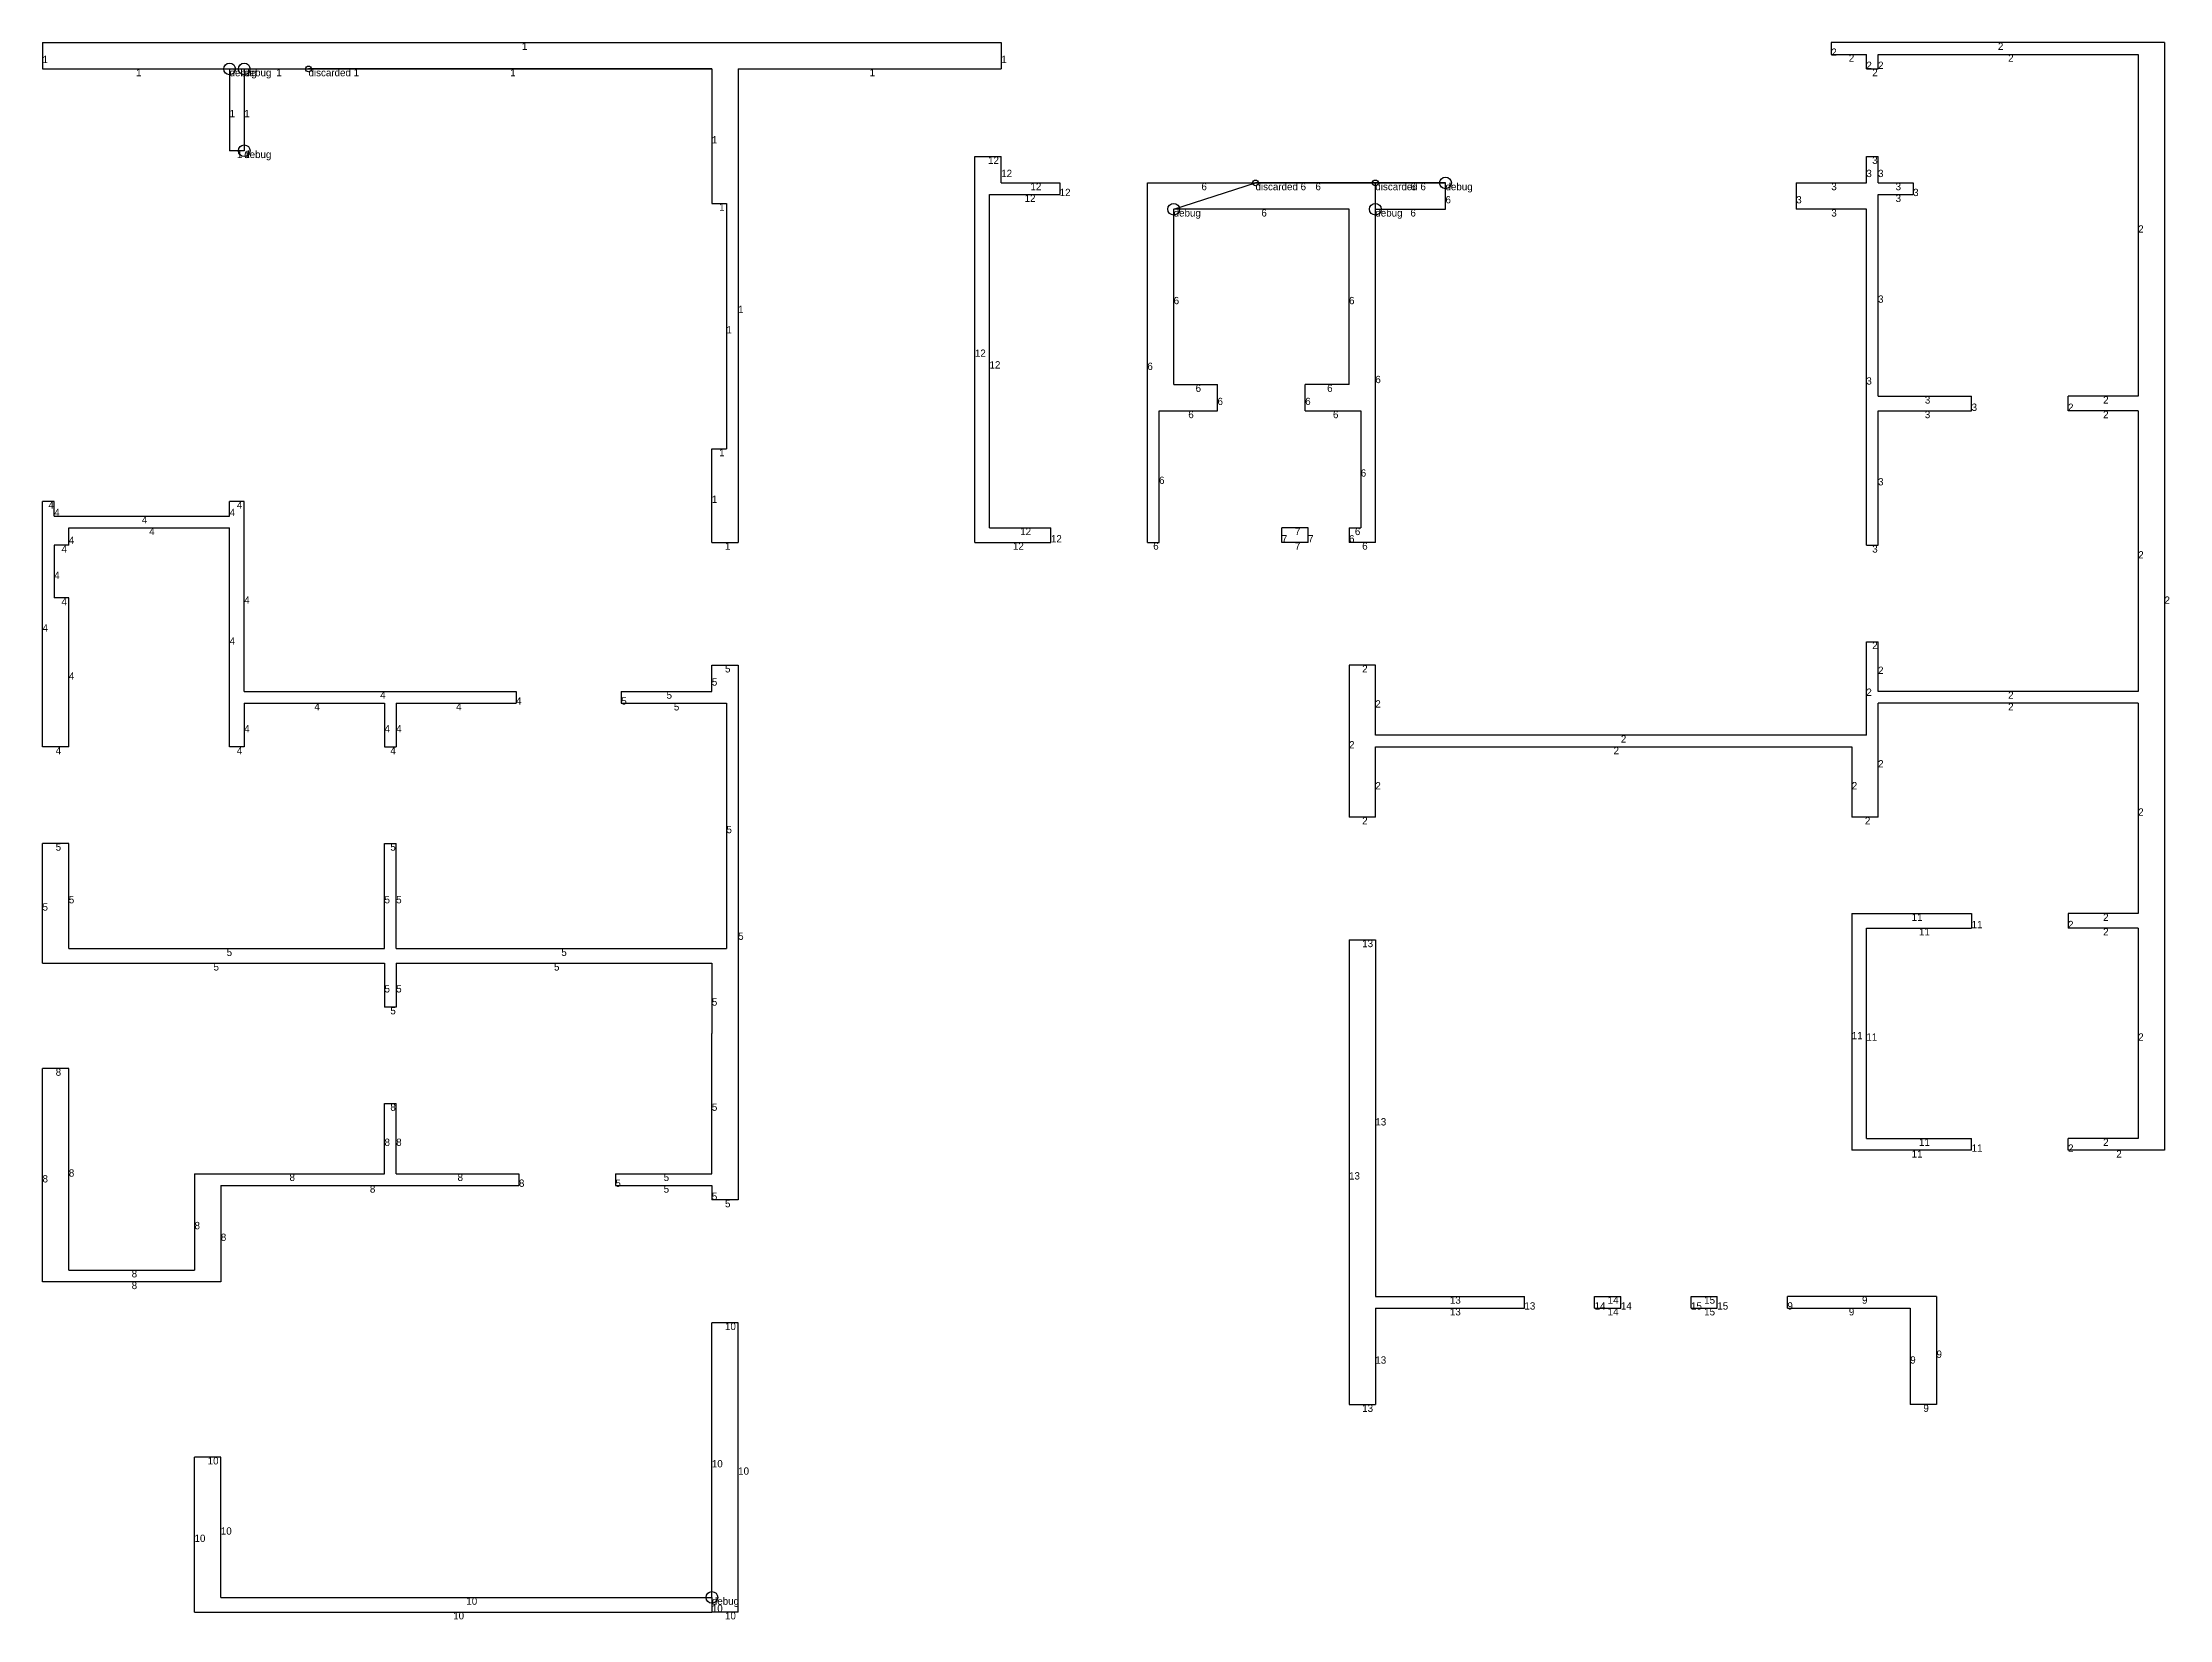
# Model space of a CAD drawing. Header units: metres. Extents: x 160 to 888, y 424 to 964.
import ezdxf

# ---------------------------------------------------------------- set-up
doc = ezdxf.new("R2010")
doc.units = ezdxf.units.M
doc.layers.add('WALL_DEBUG', color=7, linetype='Continuous')

msp = doc.modelspace()

# ---------------------------------------------------------------- linework, layer by layer
at = {"layer": 'debug', "color": 2}
for centre in [(224, 955), (224, 955), (229, 955), (229, 927), (640, 916), (640, 916), (640, 916), (640, 916), (640, 916), (640, 916), (547, 907), (547, 907), (547, 907), (547, 907), (547, 907), (547, 907), (616, 907), (616, 907), (616, 907), (616, 907), (616, 907), (616, 907), (389, 432)]:
    msp.add_circle(centre, 2, dxfattribs=at)
at = {"layer": 'debug', "color": 4}
for centre in [(251, 955), (575, 916), (616, 916), (616, 916)]:
    msp.add_circle(centre, 1, dxfattribs=at)
at = {"layer": 'WALL_DEBUG'}
for p, q in [((160, 964), (488, 964)), ((160, 964), (160, 955)), ((160, 964), (488, 964)), ((160, 964), (160, 955)), ((160, 964), (488, 964)), ((160, 964), (160, 955)), ((160, 964), (488, 964)), ((160, 964), (160, 955)), ((160, 964), (488, 964)), ((160, 964), (160, 955)), ((160, 964), (488, 964)), ((160, 964), (160, 955)), ((160, 964), (488, 964)), ((160, 964), (160, 955)), ((488, 964), (488, 955)), ((488, 964), (488, 955)), ((488, 964), (488, 955)), ((488, 964), (488, 955)), ((488, 964), (488, 955)), ((488, 964), (488, 955)), ((488, 964), (488, 955)), ((886, 964), (772, 964)), ((772, 964), (772, 960)), ((886, 964), (772, 964)), ((772, 964), (772, 960)), ((886, 964), (772, 964)), ((772, 964), (772, 960)), ((886, 964), (772, 964)), ((772, 964), (772, 960)), ((886, 964), (772, 964)), ((772, 964), (772, 960)), ((886, 964), (772, 964)), ((772, 964), (772, 960)), ((886, 964), (772, 964)), ((772, 964), (772, 960)), ((886, 964), (886, 585)), ((886, 964), (886, 585)), ((886, 964), (886, 585)), ((886, 964), (886, 585)), ((886, 964), (886, 585)), ((886, 964), (886, 585)), ((886, 964), (886, 585)), ((160, 955), (224, 955)), ((160, 955), (224, 955)), ((160, 955), (224, 955)), ((160, 955), (224, 955)), ((160, 955), (224, 955)), ((160, 955), (224, 955)), ((160, 955), (224, 955)), ((224, 955), (224, 927)), ((224, 955), (224, 927)), ((224, 955), (224, 927)), ((224, 955), (229, 955)), ((224, 955), (224, 927)), ((224, 955), (224, 927)), ((224, 955), (224, 927)), ((224, 955), (224, 927)), ((229, 955), (229, 927)), ((229, 955), (389, 955)), ((229, 955), (251, 955)), ((229, 955), (251, 955)), ((229, 955), (251, 955)), ((229, 955), (229, 927)), ((229, 955), (251, 955)), ((229, 955), (229, 927)), ((229, 955), (251, 955)), ((229, 955), (229, 927)), ((229, 955), (251, 955)), ((229, 955), (229, 927)), ((389, 955), (251, 955)), ((389, 955), (251, 955)), ((389, 955), (251, 955)), ((389, 955), (251, 955)), ((389, 955), (251, 955)), ((389, 955), (251, 955)), ((389, 955), (251, 955)), ((389, 955), (389, 909)), ((389, 955), (389, 909)), ((389, 955), (389, 909)), ((389, 955), (389, 909)), ((389, 955), (389, 909)), ((389, 955), (389, 909)), ((389, 955), (389, 909)), ((398, 955), (488, 955)), ((398, 955), (398, 793)), ((398, 955), (488, 955)), ((398, 955), (398, 793)), ((398, 955), (488, 955)), ((398, 955), (398, 793)), ((398, 955), (488, 955)), ((398, 955), (398, 793)), ((398, 955), (488, 955)), ((398, 955), (398, 793)), ((398, 955), (488, 955)), ((398, 955), (398, 793)), ((398, 955), (488, 955)), ((398, 955), (398, 793)), ((772, 960), (784, 960)), ((772, 960), (784, 960)), ((772, 960), (784, 960)), ((772, 960), (784, 960)), ((772, 960), (784, 960)), ((772, 960), (784, 960)), ((772, 960), (784, 960)), ((784, 955), (784, 960)), ((784, 955), (784, 960)), ((784, 955), (784, 960)), ((784, 955), (784, 960)), ((784, 955), (784, 960)), ((784, 955), (784, 960)), ((784, 955), (784, 960)), ((784, 955), (788, 955)), ((784, 955), (788, 955)), ((784, 955), (788, 955)), ((784, 955), (788, 955)), ((784, 955), (788, 955)), ((784, 955), (788, 955)), ((784, 955), (788, 955)), ((788, 955), (788, 960)), ((788, 960), (877, 960)), ((788, 955), (788, 960)), ((788, 960), (877, 960)), ((788, 955), (788, 960)), ((788, 960), (877, 960)), ((788, 955), (788, 960)), ((788, 960), (877, 960)), ((788, 955), (788, 960)), ((788, 960), (877, 960)), ((788, 955), (788, 960)), ((788, 960), (877, 960)), ((788, 955), (788, 960)), ((788, 960), (877, 960)), ((877, 960), (877, 843)), ((877, 960), (877, 843)), ((877, 960), (877, 843)), ((877, 960), (877, 843)), ((877, 960), (877, 843)), ((877, 960), (877, 843)), ((877, 960), (877, 843)), ((229, 927), (224, 927)), ((229, 927), (224, 927)), ((229, 927), (224, 927)), ((229, 927), (224, 927)), ((229, 927), (224, 927)), ((229, 927), (224, 927)), ((229, 927), (224, 927)), ((229, 927), (229, 927)), ((229, 927), (229, 927)), ((479, 793), (479, 925)), ((479, 925), (488, 925)), ((479, 793), (479, 925)), ((479, 925), (488, 925)), ((479, 793), (479, 925)), ((479, 925), (488, 925)), ((479, 793), (479, 925)), ((479, 925), (488, 925)), ((479, 793), (479, 925)), ((479, 925), (488, 925)), ((479, 793), (479, 925)), ((479, 925), (488, 925)), ((479, 793), (479, 925)), ((479, 925), (488, 925)), ((488, 916), (488, 925)), ((488, 916), (488, 925)), ((488, 916), (488, 925)), ((488, 916), (488, 925)), ((488, 916), (488, 925)), ((488, 916), (488, 925)), ((488, 916), (488, 925)), ((784, 916), (784, 925)), ((784, 925), (788, 925)), ((784, 916), (784, 925)), ((784, 925), (788, 925)), ((784, 916), (784, 925)), ((784, 925), (788, 925)), ((784, 916), (784, 925)), ((784, 925), (788, 925)), ((784, 916), (784, 925)), ((784, 925), (788, 925)), ((784, 916), (784, 925)), ((784, 925), (788, 925)), ((784, 916), (784, 925)), ((784, 925), (788, 925)), ((788, 916), (788, 925)), ((788, 916), (788, 925)), ((788, 916), (788, 925)), ((788, 916), (788, 925)), ((788, 916), (788, 925)), ((788, 916), (788, 925)), ((788, 916), (788, 925)), ((484, 798), (484, 912)), ((484, 912), (508, 912)), ((484, 798), (484, 912)), ((484, 912), (508, 912)), ((484, 798), (484, 912)), ((484, 912), (508, 912)), ((484, 798), (484, 912)), ((484, 912), (508, 912)), ((484, 798), (484, 912)), ((484, 912), (508, 912)), ((484, 798), (484, 912)), ((484, 912), (508, 912)), ((484, 798), (484, 912)), ((484, 912), (508, 912)), ((488, 916), (508, 916)), ((488, 916), (508, 916)), ((488, 916), (508, 916)), ((488, 916), (508, 916)), ((488, 916), (508, 916)), ((488, 916), (508, 916)), ((488, 916), (508, 916)), ((508, 916), (508, 912)), ((508, 916), (508, 912)), ((508, 916), (508, 912)), ((508, 916), (508, 912)), ((508, 916), (508, 912)), ((508, 916), (508, 912)), ((508, 916), (508, 912)), ((538, 793), (538, 916)), ((538, 916), (640, 916)), ((538, 793), (538, 916)), ((538, 916), (640, 916)), ((538, 793), (538, 916)), ((538, 916), (640, 916)), ((538, 793), (538, 916)), ((538, 916), (640, 916)), ((538, 793), (538, 916)), ((538, 916), (640, 916)), ((538, 793), (538, 916)), ((538, 916), (640, 916)), ((538, 793), (538, 916)), ((538, 916), (640, 916)), ((547, 907), (575, 916)), ((547, 907), (575, 916)), ((547, 907), (575, 916)), ((547, 907), (575, 916)), ((547, 907), (575, 916)), ((547, 907), (575, 916)), ((640, 916), (575, 916)), ((640, 916), (575, 916)), ((640, 916), (575, 916)), ((640, 916), (575, 916)), ((640, 916), (575, 916)), ((640, 916), (575, 916)), ((640, 916), (575, 916)), ((616, 916), (640, 916)), ((616, 907), (616, 916)), ((616, 916), (640, 916)), ((616, 907), (616, 916)), ((616, 916), (640, 916)), ((616, 907), (616, 916)), ((616, 916), (640, 916)), ((616, 907), (616, 916)), ((616, 916), (640, 916)), ((616, 907), (616, 916)), ((616, 916), (640, 916)), ((616, 907), (616, 916)), ((616, 916), (640, 916)), ((640, 907), (640, 916)), ((640, 907), (640, 916)), ((640, 907), (640, 916)), ((640, 907), (640, 916)), ((640, 907), (640, 916)), ((640, 907), (640, 916)), ((640, 907), (640, 916)), ((760, 916), (784, 916)), ((760, 916), (760, 907)), ((760, 916), (784, 916)), ((760, 916), (760, 907)), ((760, 916), (784, 916)), ((760, 916), (760, 907)), ((760, 916), (784, 916)), ((760, 916), (760, 907)), ((760, 916), (784, 916)), ((760, 916), (760, 907)), ((760, 916), (784, 916)), ((760, 916), (760, 907)), ((760, 916), (784, 916)), ((760, 916), (760, 907)), ((788, 916), (800, 916)), ((788, 916), (800, 916)), ((788, 916), (800, 916)), ((788, 916), (800, 916)), ((788, 916), (800, 916)), ((788, 916), (800, 916)), ((788, 916), (800, 916)), ((788, 843), (788, 912)), ((788, 912), (800, 912)), ((788, 843), (788, 912)), ((788, 912), (800, 912)), ((788, 843), (788, 912)), ((788, 912), (800, 912)), ((788, 843), (788, 912)), ((788, 912), (800, 912)), ((788, 843), (788, 912)), ((788, 912), (800, 912)), ((788, 843), (788, 912)), ((788, 912), (800, 912)), ((788, 843), (788, 912)), ((788, 912), (800, 912)), ((800, 916), (800, 912)), ((800, 916), (800, 912)), ((800, 916), (800, 912)), ((800, 916), (800, 912)), ((800, 916), (800, 912)), ((800, 916), (800, 912)), ((800, 916), (800, 912)), ((389, 909), (394, 909)), ((389, 909), (394, 909)), ((389, 909), (394, 909)), ((389, 909), (394, 909)), ((389, 909), (394, 909)), ((389, 909), (394, 909)), ((389, 909), (394, 909)), ((394, 909), (394, 825)), ((394, 909), (394, 825)), ((394, 909), (394, 825)), ((394, 909), (394, 825)), ((394, 909), (394, 825)), ((394, 909), (394, 825)), ((394, 909), (394, 825)), ((607, 907), (547, 907)), ((547, 847), (547, 907)), ((607, 907), (547, 907)), ((547, 847), (547, 907)), ((607, 907), (547, 907)), ((547, 847), (547, 907)), ((607, 907), (547, 907)), ((547, 847), (547, 907)), ((607, 907), (547, 907)), ((547, 847), (547, 907)), ((607, 907), (547, 907)), ((547, 847), (547, 907)), ((607, 907), (547, 907)), ((547, 847), (547, 907)), ((607, 847), (607, 907)), ((607, 847), (607, 907)), ((607, 847), (607, 907)), ((607, 847), (607, 907)), ((607, 847), (607, 907)), ((607, 847), (607, 907)), ((607, 847), (607, 907)), ((616, 793), (616, 907)), ((616, 907), (640, 907)), ((616, 793), (616, 907)), ((616, 907), (640, 907)), ((616, 793), (616, 907)), ((616, 907), (640, 907)), ((616, 793), (616, 907)), ((616, 907), (640, 907)), ((616, 793), (616, 907)), ((616, 907), (640, 907)), ((616, 793), (616, 907)), ((616, 907), (640, 907)), ((616, 793), (616, 907)), ((616, 907), (640, 907)), ((784, 907), (760, 907)), ((784, 907), (760, 907)), ((784, 907), (760, 907)), ((784, 907), (760, 907)), ((784, 907), (760, 907)), ((784, 907), (760, 907)), ((784, 907), (760, 907)), ((784, 792), (784, 907)), ((784, 792), (784, 907)), ((784, 792), (784, 907)), ((784, 792), (784, 907)), ((784, 792), (784, 907)), ((784, 792), (784, 907)), ((784, 792), (784, 907)), ((547, 847), (562, 847)), ((547, 847), (562, 847)), ((547, 847), (562, 847)), ((547, 847), (562, 847)), ((547, 847), (562, 847)), ((547, 847), (562, 847)), ((547, 847), (562, 847)), ((562, 838), (562, 847)), ((562, 838), (562, 847)), ((562, 838), (562, 847)), ((562, 838), (562, 847)), ((562, 838), (562, 847)), ((562, 838), (562, 847)), ((562, 838), (562, 847)), ((607, 847), (592, 847)), ((592, 838), (592, 847)), ((607, 847), (592, 847)), ((592, 838), (592, 847)), ((607, 847), (592, 847)), ((592, 838), (592, 847)), ((607, 847), (592, 847)), ((592, 838), (592, 847)), ((607, 847), (592, 847)), ((592, 838), (592, 847)), ((607, 847), (592, 847)), ((592, 838), (592, 847)), ((607, 847), (592, 847)), ((592, 838), (592, 847)), ((542, 793), (542, 838)), ((542, 838), (562, 838)), ((542, 793), (542, 838)), ((542, 838), (562, 838)), ((542, 793), (542, 838)), ((542, 838), (562, 838)), ((542, 793), (542, 838)), ((542, 838), (562, 838)), ((542, 793), (542, 838)), ((542, 838), (562, 838)), ((542, 793), (542, 838)), ((542, 838), (562, 838)), ((542, 793), (542, 838)), ((542, 838), (562, 838)), ((592, 838), (611, 838)), ((592, 838), (611, 838)), ((592, 838), (611, 838)), ((592, 838), (611, 838)), ((592, 838), (611, 838)), ((592, 838), (611, 838)), ((592, 838), (611, 838)), ((611, 838), (611, 798)), ((611, 838), (611, 798)), ((611, 838), (611, 798)), ((611, 838), (611, 798)), ((611, 838), (611, 798)), ((611, 838), (611, 798)), ((611, 838), (611, 798)), ((788, 843), (820, 843)), ((788, 843), (820, 843)), ((788, 843), (820, 843)), ((788, 843), (820, 843)), ((788, 843), (820, 843)), ((788, 843), (820, 843)), ((788, 843), (820, 843)), ((788, 792), (788, 838)), ((788, 838), (820, 838)), ((788, 792), (788, 838)), ((788, 838), (820, 838)), ((788, 792), (788, 838)), ((788, 838), (820, 838)), ((788, 792), (788, 838)), ((788, 838), (820, 838)), ((788, 792), (788, 838)), ((788, 838), (820, 838)), ((788, 792), (788, 838)), ((788, 838), (820, 838)), ((788, 792), (788, 838)), ((788, 838), (820, 838)), ((820, 838), (820, 843)), ((820, 838), (820, 843)), ((820, 838), (820, 843)), ((820, 838), (820, 843)), ((820, 838), (820, 843)), ((820, 838), (820, 843)), ((820, 838), (820, 843)), ((877, 843), (853, 843)), ((853, 838), (853, 843)), ((877, 843), (853, 843)), ((853, 838), (853, 843)), ((877, 843), (853, 843)), ((853, 838), (853, 843)), ((877, 843), (853, 843)), ((853, 838), (853, 843)), ((877, 843), (853, 843)), ((853, 838), (853, 843)), ((877, 843), (853, 843)), ((853, 838), (853, 843)), ((877, 843), (853, 843)), ((853, 838), (853, 843)), ((877, 838), (853, 838)), ((877, 838), (853, 838)), ((877, 838), (853, 838)), ((877, 838), (853, 838)), ((877, 838), (853, 838)), ((877, 838), (853, 838)), ((877, 838), (853, 838)), ((877, 838), (877, 742)), ((877, 838), (877, 742)), ((877, 838), (877, 742)), ((877, 838), (877, 742)), ((877, 838), (877, 742)), ((877, 838), (877, 742)), ((877, 838), (877, 742)), ((389, 793), (389, 825)), ((389, 825), (394, 825)), ((389, 793), (389, 825)), ((389, 825), (394, 825)), ((389, 793), (389, 825)), ((389, 825), (394, 825)), ((389, 793), (389, 825)), ((389, 825), (394, 825)), ((389, 793), (389, 825)), ((389, 825), (394, 825)), ((389, 793), (389, 825)), ((389, 825), (394, 825)), ((389, 793), (389, 825)), ((389, 825), (394, 825)), ((164, 807), (160, 807)), ((160, 723), (160, 807)), ((164, 807), (160, 807)), ((160, 723), (160, 807)), ((164, 807), (160, 807)), ((160, 723), (160, 807)), ((164, 807), (160, 807)), ((160, 723), (160, 807)), ((164, 807), (160, 807)), ((160, 723), (160, 807)), ((164, 807), (160, 807)), ((160, 723), (160, 807)), ((164, 807), (160, 807)), ((160, 723), (160, 807)), ((164, 802), (164, 807)), ((164, 802), (164, 807)), ((164, 802), (164, 807)), ((164, 802), (164, 807)), ((164, 802), (164, 807)), ((164, 802), (164, 807)), ((164, 802), (164, 807)), ((164, 802), (224, 802)), ((164, 802), (224, 802)), ((164, 802), (224, 802)), ((164, 802), (224, 802)), ((164, 802), (224, 802)), ((164, 802), (224, 802)), ((164, 802), (224, 802)), ((229, 807), (224, 807)), ((224, 802), (224, 807)), ((229, 807), (224, 807)), ((224, 802), (224, 807)), ((229, 807), (224, 807)), ((224, 802), (224, 807)), ((229, 807), (224, 807)), ((224, 802), (224, 807)), ((229, 807), (224, 807)), ((224, 802), (224, 807)), ((229, 807), (224, 807)), ((224, 802), (224, 807)), ((229, 807), (224, 807)), ((224, 802), (224, 807)), ((229, 742), (229, 807)), ((229, 742), (229, 807)), ((229, 742), (229, 807)), ((229, 742), (229, 807)), ((229, 742), (229, 807)), ((229, 742), (229, 807)), ((229, 742), (229, 807)), ((169, 792), (169, 798)), ((169, 798), (224, 798)), ((169, 792), (169, 798)), ((169, 798), (224, 798)), ((169, 792), (169, 798)), ((169, 798), (224, 798)), ((169, 792), (169, 798)), ((169, 798), (224, 798)), ((169, 792), (169, 798)), ((169, 798), (224, 798)), ((169, 792), (169, 798)), ((169, 798), (224, 798)), ((169, 792), (169, 798)), ((169, 798), (224, 798)), ((224, 723), (224, 798)), ((224, 723), (224, 798)), ((224, 723), (224, 798)), ((224, 723), (224, 798)), ((224, 723), (224, 798)), ((224, 723), (224, 798)), ((224, 723), (224, 798)), ((484, 798), (505, 798)), ((484, 798), (505, 798)), ((484, 798), (505, 798)), ((484, 798), (505, 798)), ((484, 798), (505, 798)), ((484, 798), (505, 798)), ((484, 798), (505, 798)), ((505, 793), (505, 798)), ((505, 793), (505, 798)), ((505, 793), (505, 798)), ((505, 793), (505, 798)), ((505, 793), (505, 798)), ((505, 793), (505, 798)), ((505, 793), (505, 798)), ((584, 793), (584, 798)), ((593, 798), (584, 798)), ((584, 793), (584, 798)), ((593, 798), (584, 798)), ((584, 793), (584, 798)), ((593, 798), (584, 798)), ((584, 793), (584, 798)), ((593, 798), (584, 798)), ((584, 793), (584, 798)), ((593, 798), (584, 798)), ((584, 793), (584, 798)), ((593, 798), (584, 798)), ((584, 793), (584, 798)), ((593, 798), (584, 798)), ((593, 793), (593, 798)), ((593, 793), (593, 798)), ((593, 793), (593, 798)), ((593, 793), (593, 798)), ((593, 793), (593, 798)), ((593, 793), (593, 798)), ((593, 793), (593, 798)), ((607, 798), (607, 793)), ((607, 798), (611, 798)), ((607, 798), (607, 793)), ((607, 798), (611, 798)), ((607, 798), (607, 793)), ((607, 798), (611, 798)), ((607, 798), (607, 793)), ((607, 798), (611, 798)), ((607, 798), (607, 793)), ((607, 798), (611, 798)), ((607, 798), (607, 793)), ((607, 798), (611, 798)), ((607, 798), (607, 793)), ((607, 798), (611, 798)), ((169, 792), (164, 792)), ((164, 792), (164, 774)), ((169, 792), (164, 792)), ((164, 792), (164, 774)), ((169, 792), (164, 792)), ((164, 792), (164, 774)), ((169, 792), (164, 792)), ((164, 792), (164, 774)), ((169, 792), (164, 792)), ((164, 792), (164, 774)), ((169, 792), (164, 792)), ((164, 792), (164, 774)), ((169, 792), (164, 792)), ((164, 792), (164, 774)), ((389, 793), (398, 793)), ((389, 793), (398, 793)), ((389, 793), (398, 793)), ((389, 793), (398, 793)), ((389, 793), (398, 793)), ((389, 793), (398, 793)), ((389, 793), (398, 793)), ((479, 793), (505, 793)), ((479, 793), (505, 793)), ((479, 793), (505, 793)), ((479, 793), (505, 793)), ((479, 793), (505, 793)), ((479, 793), (505, 793)), ((479, 793), (505, 793)), ((538, 793), (542, 793)), ((538, 793), (542, 793)), ((538, 793), (542, 793)), ((538, 793), (542, 793)), ((538, 793), (542, 793)), ((538, 793), (542, 793)), ((538, 793), (542, 793)), ((593, 793), (584, 793)), ((593, 793), (584, 793)), ((593, 793), (584, 793)), ((593, 793), (584, 793)), ((593, 793), (584, 793)), ((593, 793), (584, 793)), ((593, 793), (584, 793)), ((616, 793), (607, 793)), ((616, 793), (607, 793)), ((616, 793), (607, 793)), ((616, 793), (607, 793)), ((616, 793), (607, 793)), ((616, 793), (607, 793)), ((616, 793), (607, 793)), ((784, 792), (788, 792)), ((784, 792), (788, 792)), ((784, 792), (788, 792)), ((784, 792), (788, 792)), ((784, 792), (788, 792)), ((784, 792), (788, 792)), ((784, 792), (788, 792)), ((169, 774), (164, 774)), ((169, 774), (164, 774)), ((169, 774), (164, 774)), ((169, 774), (164, 774)), ((169, 774), (164, 774)), ((169, 774), (164, 774)), ((169, 774), (164, 774)), ((169, 723), (169, 774)), ((169, 723), (169, 774)), ((169, 723), (169, 774)), ((169, 723), (169, 774)), ((169, 723), (169, 774)), ((169, 723), (169, 774)), ((169, 723), (169, 774)), ((784, 727), (784, 759)), ((784, 759), (788, 759)), ((784, 727), (784, 759)), ((784, 759), (788, 759)), ((784, 727), (784, 759)), ((784, 759), (788, 759)), ((784, 727), (784, 759)), ((784, 759), (788, 759)), ((784, 727), (784, 759)), ((784, 759), (788, 759)), ((784, 727), (784, 759)), ((784, 759), (788, 759)), ((784, 727), (784, 759)), ((784, 759), (788, 759)), ((788, 742), (788, 759)), ((788, 742), (788, 759)), ((788, 742), (788, 759)), ((788, 742), (788, 759)), ((788, 742), (788, 759)), ((788, 742), (788, 759)), ((788, 742), (788, 759)), ((389, 742), (389, 751)), ((389, 751), (398, 751)), ((389, 742), (389, 751)), ((389, 751), (398, 751)), ((389, 742), (389, 751)), ((389, 751), (398, 751)), ((389, 742), (389, 751)), ((389, 751), (398, 751)), ((389, 742), (389, 751)), ((389, 751), (398, 751)), ((389, 742), (389, 751)), ((389, 751), (398, 751)), ((389, 742), (389, 751)), ((389, 751), (398, 751)), ((398, 751), (398, 568)), ((398, 751), (398, 568)), ((398, 751), (398, 568)), ((398, 751), (398, 568)), ((398, 751), (398, 568)), ((398, 751), (398, 568)), ((398, 751), (398, 568)), ((616, 751), (607, 751)), ((607, 751), (607, 699)), ((616, 751), (607, 751)), ((607, 751), (607, 699)), ((616, 751), (607, 751)), ((607, 751), (607, 699)), ((616, 751), (607, 751)), ((607, 751), (607, 699)), ((616, 751), (607, 751)), ((607, 751), (607, 699)), ((616, 751), (607, 751)), ((607, 751), (607, 699)), ((616, 751), (607, 751)), ((607, 751), (607, 699)), ((616, 727), (616, 751)), ((616, 727), (616, 751)), ((616, 727), (616, 751)), ((616, 727), (616, 751)), ((616, 727), (616, 751)), ((616, 727), (616, 751)), ((616, 727), (616, 751)), ((229, 742), (322, 742)), ((229, 742), (322, 742)), ((229, 742), (322, 742)), ((229, 742), (322, 742)), ((229, 742), (322, 742)), ((229, 742), (322, 742)), ((229, 742), (322, 742)), ((229, 738), (277, 738)), ((229, 738), (229, 723)), ((229, 738), (277, 738)), ((229, 738), (229, 723)), ((229, 738), (277, 738)), ((229, 738), (229, 723)), ((229, 738), (277, 738)), ((229, 738), (229, 723)), ((229, 738), (277, 738)), ((229, 738), (229, 723)), ((229, 738), (277, 738)), ((229, 738), (229, 723)), ((229, 738), (277, 738)), ((229, 738), (229, 723)), ((277, 738), (277, 723)), ((277, 738), (277, 723)), ((277, 738), (277, 723)), ((277, 738), (277, 723)), ((277, 738), (277, 723)), ((277, 738), (277, 723)), ((277, 738), (277, 723)), ((281, 738), (322, 738)), ((281, 738), (281, 723)), ((281, 738), (322, 738)), ((281, 738), (281, 723)), ((281, 738), (322, 738)), ((281, 738), (281, 723)), ((281, 738), (322, 738)), ((281, 738), (281, 723)), ((281, 738), (322, 738)), ((281, 738), (281, 723)), ((281, 738), (322, 738)), ((281, 738), (281, 723)), ((281, 738), (322, 738)), ((281, 738), (281, 723)), ((322, 742), (322, 738)), ((322, 742), (322, 738)), ((322, 742), (322, 738)), ((322, 742), (322, 738)), ((322, 742), (322, 738)), ((322, 742), (322, 738)), ((322, 742), (322, 738)), ((358, 742), (389, 742)), ((358, 742), (358, 738)), ((358, 742), (389, 742)), ((358, 742), (358, 738)), ((358, 742), (389, 742)), ((358, 742), (358, 738)), ((358, 742), (389, 742)), ((358, 742), (358, 738)), ((358, 742), (389, 742)), ((358, 742), (358, 738)), ((358, 742), (389, 742)), ((358, 742), (358, 738)), ((358, 742), (389, 742)), ((358, 742), (358, 738)), ((358, 738), (394, 738)), ((358, 738), (394, 738)), ((358, 738), (394, 738)), ((358, 738), (394, 738)), ((358, 738), (394, 738)), ((358, 738), (394, 738)), ((358, 738), (394, 738)), ((394, 738), (394, 654)), ((394, 738), (394, 654)), ((394, 738), (394, 654)), ((394, 738), (394, 654)), ((394, 738), (394, 654)), ((394, 738), (394, 654)), ((394, 738), (394, 654)), ((877, 742), (788, 742)), ((877, 742), (788, 742)), ((877, 742), (788, 742)), ((877, 742), (788, 742)), ((877, 742), (788, 742)), ((877, 742), (788, 742)), ((877, 742), (788, 742)), ((877, 738), (788, 738)), ((788, 699), (788, 738)), ((877, 738), (788, 738)), ((788, 699), (788, 738)), ((877, 738), (788, 738)), ((788, 699), (788, 738)), ((877, 738), (788, 738)), ((788, 699), (788, 738)), ((877, 738), (788, 738)), ((788, 699), (788, 738)), ((877, 738), (788, 738)), ((788, 699), (788, 738)), ((877, 738), (788, 738)), ((788, 699), (788, 738)), ((877, 738), (877, 666)), ((877, 738), (877, 666)), ((877, 738), (877, 666)), ((877, 738), (877, 666)), ((877, 738), (877, 666)), ((877, 738), (877, 666)), ((877, 738), (877, 666)), ((169, 723), (160, 723)), ((169, 723), (160, 723)), ((169, 723), (160, 723)), ((169, 723), (160, 723)), ((169, 723), (160, 723)), ((169, 723), (160, 723)), ((169, 723), (160, 723)), ((229, 723), (224, 723)), ((229, 723), (224, 723)), ((229, 723), (224, 723)), ((229, 723), (224, 723)), ((229, 723), (224, 723)), ((229, 723), (224, 723)), ((229, 723), (224, 723)), ((277, 723), (281, 723)), ((277, 723), (281, 723)), ((277, 723), (281, 723)), ((277, 723), (281, 723)), ((277, 723), (281, 723)), ((277, 723), (281, 723)), ((277, 723), (281, 723)), ((784, 727), (616, 727)), ((784, 727), (616, 727)), ((784, 727), (616, 727)), ((784, 727), (616, 727)), ((784, 727), (616, 727)), ((784, 727), (616, 727)), ((784, 727), (616, 727)), ((616, 699), (616, 723)), ((616, 723), (779, 723)), ((616, 699), (616, 723)), ((616, 723), (779, 723)), ((616, 699), (616, 723)), ((616, 723), (779, 723)), ((616, 699), (616, 723)), ((616, 723), (779, 723)), ((616, 699), (616, 723)), ((616, 723), (779, 723)), ((616, 699), (616, 723)), ((616, 723), (779, 723)), ((616, 699), (616, 723)), ((616, 723), (779, 723)), ((779, 723), (779, 699)), ((779, 723), (779, 699)), ((779, 723), (779, 699)), ((779, 723), (779, 699)), ((779, 723), (779, 699)), ((779, 723), (779, 699)), ((779, 723), (779, 699)), ((616, 699), (607, 699)), ((616, 699), (607, 699)), ((616, 699), (607, 699)), ((616, 699), (607, 699)), ((616, 699), (607, 699)), ((616, 699), (607, 699)), ((616, 699), (607, 699)), ((788, 699), (779, 699)), ((788, 699), (779, 699)), ((788, 699), (779, 699)), ((788, 699), (779, 699)), ((788, 699), (779, 699)), ((788, 699), (779, 699)), ((788, 699), (779, 699)), ((160, 649), (160, 690)), ((169, 690), (160, 690)), ((160, 649), (160, 690)), ((169, 690), (160, 690)), ((160, 649), (160, 690)), ((169, 690), (160, 690)), ((160, 649), (160, 690)), ((169, 690), (160, 690)), ((160, 649), (160, 690)), ((169, 690), (160, 690)), ((160, 649), (160, 690)), ((169, 690), (160, 690)), ((160, 649), (160, 690)), ((169, 690), (160, 690)), ((169, 654), (169, 690)), ((169, 654), (169, 690)), ((169, 654), (169, 690)), ((169, 654), (169, 690)), ((169, 654), (169, 690)), ((169, 654), (169, 690)), ((169, 654), (169, 690)), ((277, 654), (277, 690)), ((277, 690), (281, 690)), ((277, 654), (277, 690)), ((277, 690), (281, 690)), ((277, 654), (277, 690)), ((277, 690), (281, 690)), ((277, 654), (277, 690)), ((277, 690), (281, 690)), ((277, 654), (277, 690)), ((277, 690), (281, 690)), ((277, 654), (277, 690)), ((277, 690), (281, 690)), ((277, 654), (277, 690)), ((277, 690), (281, 690)), ((281, 654), (281, 690)), ((281, 654), (281, 690)), ((281, 654), (281, 690)), ((281, 654), (281, 690)), ((281, 654), (281, 690)), ((281, 654), (281, 690)), ((281, 654), (281, 690)), ((779, 666), (820, 666)), ((779, 666), (779, 585)), ((779, 666), (820, 666)), ((779, 666), (779, 585)), ((779, 666), (820, 666)), ((779, 666), (779, 585)), ((779, 666), (820, 666)), ((779, 666), (779, 585)), ((779, 666), (820, 666)), ((779, 666), (779, 585)), ((779, 666), (820, 666)), ((779, 666), (779, 585)), ((779, 666), (820, 666)), ((779, 666), (779, 585)), ((820, 666), (820, 661)), ((820, 666), (820, 661)), ((820, 666), (820, 661)), ((820, 666), (820, 661)), ((820, 666), (820, 661)), ((820, 666), (820, 661)), ((820, 666), (820, 661)), ((877, 666), (853, 666)), ((853, 666), (853, 661)), ((877, 666), (853, 666)), ((853, 666), (853, 661)), ((877, 666), (853, 666)), ((853, 666), (853, 661)), ((877, 666), (853, 666)), ((853, 666), (853, 661)), ((877, 666), (853, 666)), ((853, 666), (853, 661)), ((877, 666), (853, 666)), ((853, 666), (853, 661)), ((877, 666), (853, 666)), ((853, 666), (853, 661)), ((607, 657), (607, 498)), ((607, 657), (616, 657)), ((607, 657), (607, 498)), ((607, 657), (616, 657)), ((607, 657), (607, 498)), ((607, 657), (616, 657)), ((607, 657), (607, 498)), ((607, 657), (616, 657)), ((607, 657), (607, 498)), ((607, 657), (616, 657)), ((607, 657), (607, 498)), ((607, 657), (616, 657)), ((607, 657), (607, 498)), ((607, 657), (616, 657)), ((616, 657), (616, 535)), ((616, 657), (616, 535)), ((616, 657), (616, 535)), ((616, 657), (616, 535)), ((616, 657), (616, 535)), ((616, 657), (616, 535)), ((616, 657), (616, 535)), ((784, 589), (784, 661)), ((784, 661), (820, 661)), ((784, 589), (784, 661)), ((784, 661), (820, 661)), ((784, 589), (784, 661)), ((784, 661), (820, 661)), ((784, 589), (784, 661)), ((784, 661), (820, 661)), ((784, 589), (784, 661)), ((784, 661), (820, 661)), ((784, 589), (784, 661)), ((784, 661), (820, 661)), ((784, 589), (784, 661)), ((784, 661), (820, 661)), ((877, 661), (853, 661)), ((877, 661), (853, 661)), ((877, 661), (853, 661)), ((877, 661), (853, 661)), ((877, 661), (853, 661)), ((877, 661), (853, 661)), ((877, 661), (853, 661)), ((877, 661), (877, 589)), ((877, 661), (877, 589)), ((877, 661), (877, 589)), ((877, 661), (877, 589)), ((877, 661), (877, 589)), ((877, 661), (877, 589)), ((877, 661), (877, 589)), ((160, 649), (277, 649)), ((160, 649), (277, 649)), ((160, 649), (277, 649)), ((160, 649), (277, 649)), ((160, 649), (277, 649)), ((160, 649), (277, 649)), ((160, 649), (277, 649)), ((169, 654), (277, 654)), ((169, 654), (277, 654)), ((169, 654), (277, 654)), ((169, 654), (277, 654)), ((169, 654), (277, 654)), ((169, 654), (277, 654)), ((169, 654), (277, 654)), ((277, 649), (277, 634)), ((277, 649), (277, 634)), ((277, 649), (277, 634)), ((277, 649), (277, 634)), ((277, 649), (277, 634)), ((277, 649), (277, 634)), ((277, 649), (277, 634)), ((281, 654), (394, 654)), ((281, 654), (394, 654)), ((281, 654), (394, 654)), ((281, 654), (394, 654)), ((281, 654), (394, 654)), ((281, 654), (394, 654)), ((281, 654), (394, 654)), ((281, 649), (389, 649)), ((281, 649), (281, 634)), ((281, 649), (389, 649)), ((281, 649), (281, 634)), ((281, 649), (389, 649)), ((281, 649), (281, 634)), ((281, 649), (389, 649)), ((281, 649), (281, 634)), ((281, 649), (389, 649)), ((281, 649), (281, 634)), ((281, 649), (389, 649)), ((281, 649), (281, 634)), ((281, 649), (389, 649)), ((281, 649), (281, 634)), ((389, 649), (389, 625)), ((389, 649), (389, 625)), ((389, 649), (389, 625)), ((389, 649), (389, 625)), ((389, 649), (389, 625)), ((389, 649), (389, 625)), ((389, 649), (389, 625)), ((281, 634), (277, 634)), ((281, 634), (277, 634)), ((281, 634), (277, 634)), ((281, 634), (277, 634)), ((281, 634), (277, 634)), ((281, 634), (277, 634)), ((281, 634), (277, 634)), ((389, 577), (389, 625)), ((389, 577), (389, 625)), ((389, 577), (389, 625)), ((389, 577), (389, 625)), ((389, 577), (389, 625)), ((389, 577), (389, 625)), ((389, 577), (389, 625)), ((169, 613), (160, 613)), ((160, 540), (160, 613)), ((169, 613), (160, 613)), ((160, 540), (160, 613)), ((169, 613), (160, 613)), ((160, 540), (160, 613)), ((169, 613), (160, 613)), ((160, 540), (160, 613)), ((169, 613), (160, 613)), ((160, 540), (160, 613)), ((169, 613), (160, 613)), ((160, 540), (160, 613)), ((169, 613), (160, 613)), ((160, 540), (160, 613)), ((169, 544), (169, 613)), ((169, 544), (169, 613)), ((169, 544), (169, 613)), ((169, 544), (169, 613)), ((169, 544), (169, 613)), ((169, 544), (169, 613)), ((169, 544), (169, 613)), ((277, 577), (277, 601)), ((277, 601), (281, 601)), ((277, 577), (277, 601)), ((277, 601), (281, 601)), ((277, 577), (277, 601)), ((277, 601), (281, 601)), ((277, 577), (277, 601)), ((277, 601), (281, 601)), ((277, 577), (277, 601)), ((277, 601), (281, 601)), ((277, 577), (277, 601)), ((277, 601), (281, 601)), ((277, 577), (277, 601)), ((277, 601), (281, 601)), ((281, 577), (281, 601)), ((281, 577), (281, 601)), ((281, 577), (281, 601)), ((281, 577), (281, 601)), ((281, 577), (281, 601)), ((281, 577), (281, 601)), ((281, 577), (281, 601)), ((820, 585), (779, 585)), ((820, 585), (779, 585)), ((820, 585), (779, 585)), ((820, 585), (779, 585)), ((820, 585), (779, 585)), ((820, 585), (779, 585)), ((820, 585), (779, 585)), ((784, 589), (820, 589)), ((784, 589), (820, 589)), ((784, 589), (820, 589)), ((784, 589), (820, 589)), ((784, 589), (820, 589)), ((784, 589), (820, 589)), ((784, 589), (820, 589)), ((820, 585), (820, 589)), ((820, 585), (820, 589)), ((820, 585), (820, 589)), ((820, 585), (820, 589)), ((820, 585), (820, 589)), ((820, 585), (820, 589)), ((820, 585), (820, 589)), ((877, 589), (853, 589)), ((853, 585), (853, 589)), ((877, 589), (853, 589)), ((853, 585), (853, 589)), ((877, 589), (853, 589)), ((853, 585), (853, 589)), ((877, 589), (853, 589)), ((853, 585), (853, 589)), ((877, 589), (853, 589)), ((853, 585), (853, 589)), ((877, 589), (853, 589)), ((853, 585), (853, 589)), ((877, 589), (853, 589)), ((853, 585), (853, 589)), ((886, 585), (853, 585)), ((886, 585), (853, 585)), ((886, 585), (853, 585)), ((886, 585), (853, 585)), ((886, 585), (853, 585)), ((886, 585), (853, 585)), ((886, 585), (853, 585)), ((212, 577), (277, 577)), ((212, 577), (212, 544)), ((212, 577), (277, 577)), ((212, 577), (212, 544)), ((212, 577), (277, 577)), ((212, 577), (212, 544)), ((212, 577), (277, 577)), ((212, 577), (212, 544)), ((212, 577), (277, 577)), ((212, 577), (212, 544)), ((212, 577), (277, 577)), ((212, 577), (212, 544)), ((212, 577), (277, 577)), ((212, 577), (212, 544)), ((281, 577), (323, 577)), ((281, 577), (323, 577)), ((281, 577), (323, 577)), ((281, 577), (323, 577)), ((281, 577), (323, 577)), ((281, 577), (323, 577)), ((281, 577), (323, 577)), ((323, 577), (323, 573)), ((323, 577), (323, 573)), ((323, 577), (323, 573)), ((323, 577), (323, 573)), ((323, 577), (323, 573)), ((323, 577), (323, 573)), ((323, 577), (323, 573)), ((356, 577), (389, 577)), ((356, 577), (356, 573)), ((356, 577), (389, 577)), ((356, 577), (356, 573)), ((356, 577), (389, 577)), ((356, 577), (356, 573)), ((356, 577), (389, 577)), ((356, 577), (356, 573)), ((356, 577), (389, 577)), ((356, 577), (356, 573)), ((356, 577), (389, 577)), ((356, 577), (356, 573)), ((356, 577), (389, 577)), ((356, 577), (356, 573)), ((221, 573), (323, 573)), ((221, 573), (221, 540)), ((221, 573), (323, 573)), ((221, 573), (221, 540)), ((221, 573), (323, 573)), ((221, 573), (221, 540)), ((221, 573), (323, 573)), ((221, 573), (221, 540)), ((221, 573), (323, 573)), ((221, 573), (221, 540)), ((221, 573), (323, 573)), ((221, 573), (221, 540)), ((221, 573), (323, 573)), ((221, 573), (221, 540)), ((356, 573), (389, 573)), ((356, 573), (389, 573)), ((356, 573), (389, 573)), ((356, 573), (389, 573)), ((356, 573), (389, 573)), ((356, 573), (389, 573)), ((356, 573), (389, 573)), ((389, 573), (389, 568)), ((389, 573), (389, 568)), ((389, 573), (389, 568)), ((389, 573), (389, 568)), ((389, 573), (389, 568)), ((389, 573), (389, 568)), ((389, 573), (389, 568)), ((398, 568), (389, 568)), ((398, 568), (389, 568)), ((398, 568), (389, 568)), ((398, 568), (389, 568)), ((398, 568), (389, 568)), ((398, 568), (389, 568)), ((398, 568), (389, 568)), ((221, 540), (160, 540)), ((221, 540), (160, 540)), ((221, 540), (160, 540)), ((221, 540), (160, 540)), ((221, 540), (160, 540)), ((221, 540), (160, 540)), ((221, 540), (160, 540)), ((169, 544), (212, 544)), ((169, 544), (212, 544)), ((169, 544), (212, 544)), ((169, 544), (212, 544)), ((169, 544), (212, 544)), ((169, 544), (212, 544)), ((169, 544), (212, 544)), ((616, 535), (667, 535)), ((616, 535), (667, 535)), ((616, 535), (667, 535)), ((616, 535), (667, 535)), ((616, 535), (667, 535)), ((616, 535), (667, 535)), ((616, 535), (667, 535)), ((667, 531), (667, 535)), ((667, 531), (667, 535)), ((667, 531), (667, 535)), ((667, 531), (667, 535)), ((667, 531), (667, 535)), ((667, 531), (667, 535)), ((667, 531), (667, 535)), ((691, 531), (691, 535)), ((691, 535), (700, 535)), ((691, 531), (691, 535)), ((691, 535), (700, 535)), ((691, 531), (691, 535)), ((691, 535), (700, 535)), ((691, 531), (691, 535)), ((691, 535), (700, 535)), ((691, 531), (691, 535)), ((691, 535), (700, 535)), ((691, 531), (691, 535)), ((691, 535), (700, 535)), ((691, 531), (691, 535)), ((691, 535), (700, 535)), ((700, 531), (700, 535)), ((700, 531), (700, 535)), ((700, 531), (700, 535)), ((700, 531), (700, 535)), ((700, 531), (700, 535)), ((700, 531), (700, 535)), ((700, 531), (700, 535)), ((724, 531), (724, 535)), ((724, 535), (733, 535)), ((724, 531), (724, 535)), ((724, 535), (733, 535)), ((724, 531), (724, 535)), ((724, 535), (733, 535)), ((724, 531), (724, 535)), ((724, 535), (733, 535)), ((724, 531), (724, 535)), ((724, 535), (733, 535)), ((724, 531), (724, 535)), ((724, 535), (733, 535)), ((724, 531), (724, 535)), ((724, 535), (733, 535)), ((733, 531), (733, 535)), ((733, 531), (733, 535)), ((733, 531), (733, 535)), ((733, 531), (733, 535)), ((733, 531), (733, 535)), ((733, 531), (733, 535)), ((733, 531), (733, 535)), ((808, 535), (757, 535)), ((757, 531), (757, 535)), ((808, 535), (757, 535)), ((757, 531), (757, 535)), ((808, 535), (757, 535)), ((757, 531), (757, 535)), ((808, 535), (757, 535)), ((757, 531), (757, 535)), ((808, 535), (757, 535)), ((757, 531), (757, 535)), ((808, 535), (757, 535)), ((757, 531), (757, 535)), ((808, 535), (757, 535)), ((757, 531), (757, 535)), ((808, 535), (808, 498)), ((808, 535), (808, 498)), ((808, 535), (808, 498)), ((808, 535), (808, 498)), ((808, 535), (808, 498)), ((808, 535), (808, 498)), ((808, 535), (808, 498)), ((398, 526), (389, 526)), ((389, 432), (389, 526)), ((398, 526), (389, 526)), ((389, 432), (389, 526)), ((398, 526), (389, 526)), ((389, 432), (389, 526)), ((398, 526), (389, 526)), ((389, 432), (389, 526)), ((398, 526), (389, 526)), ((389, 432), (389, 526)), ((398, 526), (389, 526)), ((389, 432), (389, 526)), ((398, 526), (389, 526)), ((389, 432), (389, 526)), ((398, 427), (398, 526)), ((398, 427), (398, 526)), ((398, 427), (398, 526)), ((398, 427), (398, 526)), ((398, 427), (398, 526)), ((398, 427), (398, 526)), ((398, 427), (398, 526)), ((616, 531), (616, 498)), ((616, 531), (667, 531)), ((616, 531), (616, 498)), ((616, 531), (667, 531)), ((616, 531), (616, 498)), ((616, 531), (667, 531)), ((616, 531), (616, 498)), ((616, 531), (667, 531)), ((616, 531), (616, 498)), ((616, 531), (667, 531)), ((616, 531), (616, 498)), ((616, 531), (667, 531)), ((616, 531), (616, 498)), ((616, 531), (667, 531)), ((691, 531), (700, 531)), ((691, 531), (700, 531)), ((691, 531), (700, 531)), ((691, 531), (700, 531)), ((691, 531), (700, 531)), ((691, 531), (700, 531)), ((691, 531), (700, 531)), ((724, 531), (733, 531)), ((724, 531), (733, 531)), ((724, 531), (733, 531)), ((724, 531), (733, 531)), ((724, 531), (733, 531)), ((724, 531), (733, 531)), ((724, 531), (733, 531)), ((757, 531), (799, 531)), ((757, 531), (799, 531)), ((757, 531), (799, 531)), ((757, 531), (799, 531)), ((757, 531), (799, 531)), ((757, 531), (799, 531)), ((757, 531), (799, 531)), ((799, 531), (799, 498)), ((799, 531), (799, 498)), ((799, 531), (799, 498)), ((799, 531), (799, 498)), ((799, 531), (799, 498)), ((799, 531), (799, 498)), ((799, 531), (799, 498)), ((607, 498), (616, 498)), ((607, 498), (616, 498)), ((607, 498), (616, 498)), ((607, 498), (616, 498)), ((607, 498), (616, 498)), ((607, 498), (616, 498)), ((607, 498), (616, 498)), ((808, 498), (799, 498)), ((808, 498), (799, 498)), ((808, 498), (799, 498)), ((808, 498), (799, 498)), ((808, 498), (799, 498)), ((808, 498), (799, 498)), ((808, 498), (799, 498)), ((221, 480), (212, 480)), ((212, 427), (212, 480)), ((221, 480), (212, 480)), ((212, 427), (212, 480)), ((221, 480), (212, 480)), ((212, 427), (212, 480)), ((221, 480), (212, 480)), ((212, 427), (212, 480)), ((221, 480), (212, 480)), ((212, 427), (212, 480)), ((221, 480), (212, 480)), ((212, 427), (212, 480)), ((221, 480), (212, 480)), ((212, 427), (212, 480)), ((221, 432), (221, 480)), ((221, 432), (221, 480)), ((221, 432), (221, 480)), ((221, 432), (221, 480)), ((221, 432), (221, 480)), ((221, 432), (221, 480)), ((221, 432), (221, 480)), ((221, 432), (389, 432)), ((221, 432), (389, 432)), ((221, 432), (389, 432)), ((221, 432), (389, 432)), ((221, 432), (389, 432)), ((221, 432), (389, 432)), ((221, 432), (389, 432)), ((389, 432), (389, 427)), ((212, 427), (389, 427)), ((212, 427), (389, 427)), ((212, 427), (389, 427)), ((212, 427), (389, 427)), ((212, 427), (389, 427)), ((212, 427), (389, 427)), ((212, 427), (389, 427)), ((398, 427), (389, 427)), ((398, 427), (389, 427)), ((398, 427), (389, 427)), ((398, 427), (389, 427)), ((398, 427), (389, 427)), ((398, 427), (389, 427)), ((398, 427), (389, 427))]:
    msp.add_line(p, q, dxfattribs=at)

# ---------------------------------------------------------------- texts
at = {"layer": 'comp_debug_text', "char_height": 2.5, "attachment_point": 1}
for s, insert in [('1', (324, 964)), ('2', (772, 962)), ('2', (829, 964)), ('1', (160, 959.5)), ('1', (192, 955)), ('1', (240, 955)), ('1', (320, 955)), ('1', (443, 955)), ('1', (488, 959.5)), ('2', (778, 960)), ('2', (784, 957.5)), ('2', (786, 955)), ('2', (788, 957.5)), ('2', (832.5, 960)), ('1', (224, 941)), ('1', (229, 941)), ('1', (389, 932)), ('1', (226.5, 927)), ('1', (229, 927)), ('12', (483.5, 925)), ('3', (786, 925)), ('12', (488, 920.5)), ('3', (784, 920.5)), ('3', (788, 920.5)), ('12', (496, 912)), ('12', (498, 916)), ('12', (508, 914)), ('6', (556.5, 916)), ('6', (595.5, 916)), ('6', (628, 916)), ('6', (640, 911.5)), ('3', (760, 911.5)), ('3', (772, 916)), ('3', (794, 916)), ('3', (794, 912)), ('3', (800, 914)), ('1', (391.5, 909)), ('6', (577, 907)), ('6', (628, 907)), ('3', (772, 907)), ('2', (877, 901.5)), ('1', (398, 874)), ('6', (547, 877)), ('6', (607, 877)), ('3', (788, 877.5)), ('1', (394, 867)), ('12', (479, 859)), ('12', (484, 855)), ('6', (538, 854.5)), ('6', (554.5, 847)), ('6', (599.5, 847)), ('6', (616, 850)), ('3', (784, 849.5)), ('6', (552, 838)), ('6', (562, 842.5)), ('6', (592, 842.5)), ('6', (601.5, 838)), ('3', (804, 843)), ('3', (804, 838)), ('3', (820, 840.5)), ('2', (853, 840.5)), ('2', (865, 843)), ('2', (865, 838)), ('1', (391.5, 825)), ('6', (542, 815.5)), ('6', (611, 818)), ('3', (788, 815)), ('1', (389, 809)), ('4', (162, 807)), ('4', (164, 804.5)), ('4', (194, 802)), ('4', (224, 804.5)), ('4', (226.5, 807)), ('4', (169, 795)), ('4', (196.5, 798)), ('12', (494.5, 798)), ('12', (505, 795.5)), ('7', (584, 795.5)), ('7', (588.5, 798)), ('7', (593, 795.5)), ('6', (607, 795.5)), ('6', (609, 798)), ('4', (166.5, 792)), ('1', (393.5, 793)), ('12', (492, 793)), ('6', (540, 793)), ('7', (588.5, 793)), ('6', (611.5, 793)), ('3', (786, 792)), ('2', (877, 790)), ('4', (164, 783)), ('4', (166.5, 774)), ('4', (229, 774.5)), ('2', (886, 774.5)), ('4', (160, 765)), ('4', (224, 760.5)), ('2', (786, 759)), ('5', (393.5, 751)), ('2', (611.5, 751)), ('2', (788, 750.5)), ('4', (169, 748.5)), ('5', (389, 746.5)), ('2', (784, 743)), ('4', (253, 738)), ('4', (275.5, 742)), ('4', (301.5, 738)), ('4', (322, 740)), ('5', (358, 740)), ('5', (373.5, 742)), ('5', (376, 738)), ('2', (616, 739)), ('2', (832.5, 742)), ('2', (832.5, 738)), ('4', (229, 730.5)), ('4', (277, 730.5)), ('4', (281, 730.5)), ('4', (164.5, 723)), ('4', (226.5, 723)), ('4', (279, 723)), ('2', (607, 725)), ('2', (697.5, 723)), ('2', (700, 727)), ('2', (788, 718.5)), ('2', (616, 711)), ('2', (779, 711)), ('2', (611.5, 699)), ('2', (783.5, 699)), ('2', (877, 702)), ('5', (394, 696)), ('5', (164.5, 690)), ('5', (279, 690)), ('5', (160, 669.5)), ('5', (169, 672)), ('5', (277, 672)), ('5', (281, 672)), ('11', (799.5, 666)), ('11', (820, 663.5)), ('2', (853, 663.5)), ('2', (865, 666)), ('5', (398, 659.5)), ('13', (611.5, 657)), ('11', (802, 661)), ('2', (865, 661)), ('5', (218.5, 649)), ('5', (223, 654)), ('5', (335, 649)), ('5', (337.5, 654)), ('5', (277, 641.5)), ('5', (281, 641.5)), ('5', (279, 634)), ('5', (389, 637)), ('11', (779, 625.5)), ('11', (784, 625)), ('2', (877, 625)), ('8', (164.5, 613)), ('8', (279, 601)), ('5', (389, 601)), ('13', (616, 596)), ('8', (277, 589)), ('8', (281, 589)), ('11', (799.5, 585)), ('11', (802, 589)), ('11', (820, 587)), ('2', (853, 587)), ('2', (865, 589)), ('2', (869.5, 585)), ('8', (160, 576.5)), ('8', (169, 578.5)), ('8', (244.5, 577)), ('8', (302, 577)), ('8', (323, 575)), ('5', (356, 575)), ('5', (372.5, 577)), ('13', (607, 577.5)), ('8', (272, 573)), ('5', (372.5, 573)), ('5', (389, 570.5)), ('5', (393.5, 568)), ('8', (212, 560.5)), ('8', (221, 556.5)), ('8', (190.5, 544)), ('8', (190.5, 540)), ('13', (641.5, 535)), ('13', (667, 533)), ('14', (691, 533)), ('14', (695.5, 535)), ('14', (700, 533)), ('15', (724, 533)), ('15', (728.5, 535)), ('15', (733, 533)), ('9', (757, 533)), ('9', (782.5, 535)), ('10', (393.5, 526)), ('13', (641.5, 531)), ('14', (695.5, 531)), ('15', (728.5, 531)), ('9', (778, 531)), ('13', (616, 514.5)), ('9', (799, 514.5)), ('9', (808, 516.5)), ('13', (611.5, 498)), ('9', (803.5, 498)), ('10', (216.5, 480)), ('10', (389, 479)), ('10', (398, 476.5)), ('10', (212, 453.5)), ('10', (221, 456)), ('10', (305, 432)), ('10', (389, 429.5)), ('10', (300.5, 427)), ('10', (393.5, 427))]:
    msp.add_mtext(s, dxfattribs=dict(at, insert=insert))
at = {"layer": 'debug', "char_height": 2.5, "attachment_point": 1}
for s, insert in [('debug', (224, 955)), ('debug', (224, 955)), ('debug', (229, 955)), ('discarded 1', (251, 955)), ('debug', (229, 927)), ('discarded 6', (575, 916)), ('discarded 6', (616, 916)), ('discarded 6', (616, 916)), ('debug', (640, 916)), ('debug', (640, 916)), ('debug', (640, 916)), ('debug', (640, 916)), ('debug', (640, 916)), ('debug', (640, 916)), ('debug', (547, 907)), ('debug', (547, 907)), ('debug', (547, 907)), ('debug', (547, 907)), ('debug', (547, 907)), ('debug', (547, 907)), ('debug', (616, 907)), ('debug', (616, 907)), ('debug', (616, 907)), ('debug', (616, 907)), ('debug', (616, 907)), ('debug', (616, 907)), ('debug', (389, 432))]:
    msp.add_mtext(s, dxfattribs=dict(at, insert=insert))

doc.saveas('drawing.dxf')
